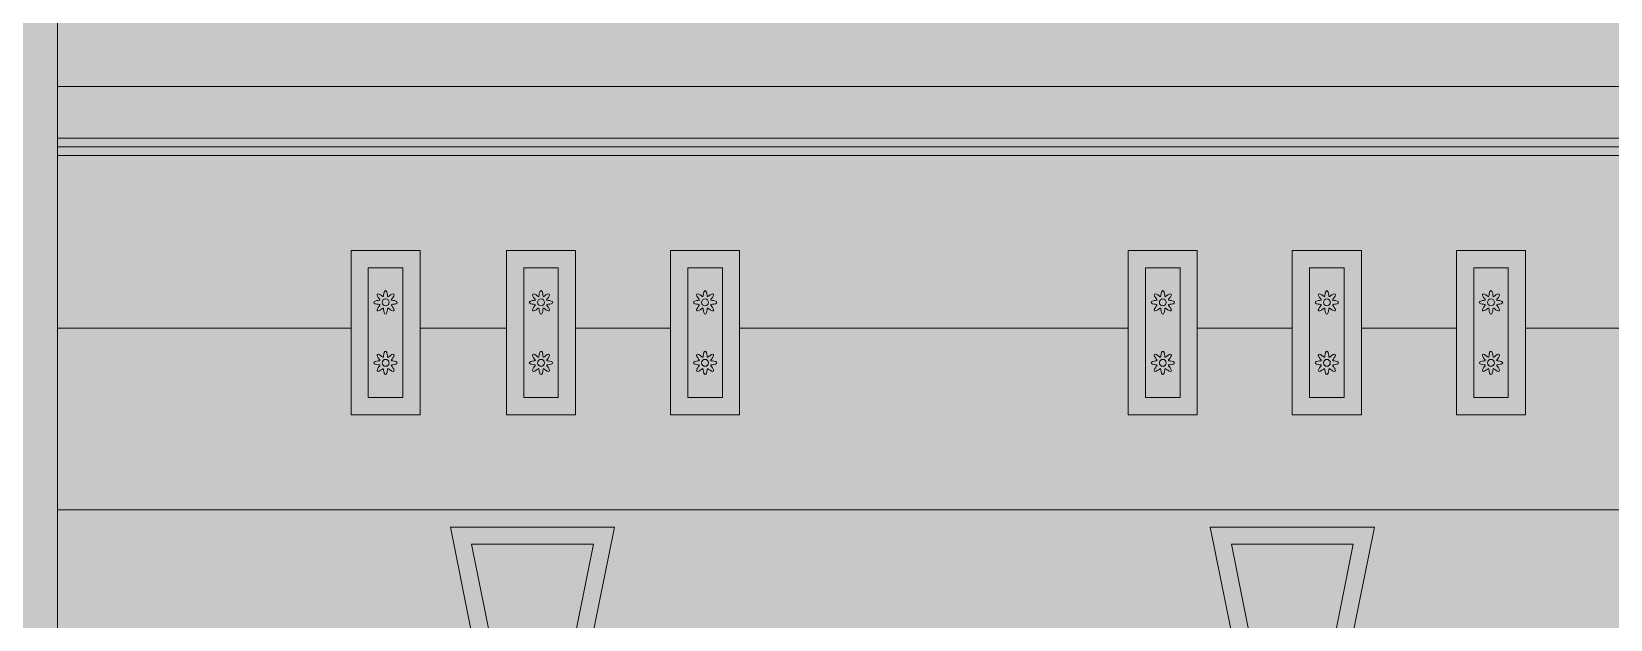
# Model space of a CAD drawing. Header units: millimetres. Extents: x -2412 to 16214, y -1176 to 12015.
# Drawn here: x 10473 to 13265, y 2447 to 3486 of the extents above; entities that cross this region are included whole.
import ezdxf

# ---------------------------------------------------------------- set-up
doc = ezdxf.new("R2010")
doc.units = ezdxf.units.MM
for name, color, linetype, lineweight, true_color in [('00_WHITE_BACKGROUND', 7, 'Continuous', 18, 0xffffff), ('01_STRUCTURE', 7, 'Continuous', 18, 0x000000), ('02_CORNICES', 7, 'Continuous', 18, 0x000000), ('03_FRAMES_DOORS', 7, 'Continuous', 18, 0x000000), ('04_GLAZING_SHUTTERS', 7, 'Continuous', 18, 0x000000), ('05_STONE_JOINTS', 7, 'Continuous', 18, 0x000000), ('06_ORNAMENT', 7, 'Continuous', 18, 0x000000)]:
    doc.layers.add(name, color=color, linetype=linetype, lineweight=lineweight, true_color=true_color)

msp = doc.modelspace()

# ---------------------------------------------------------------- linework, layer by layer
at = {"layer": '00_WHITE_BACKGROUND', "lineweight": 18, "true_color": 0xffffff}
msp.add_solid([(-2412.2137, -1175.5725), (16213.7405, -1175.5725), (-2412.2137, 12015.2672), (16213.7405, 12015.2672)], dxfattribs=at)
at = {"layer": '01_STRUCTURE', "color": 7, "lineweight": 18, "true_color": 0x000000}
for points in [[(10519.084, 2061.0687), (10519.084, 2305.3435), (10519.084, 2641.2214), (10519.084, 2961.8321), (10519.084, 3267.1756), (10519.084, 3282.4427), (10519.084, 3297.7099), (10519.084, 3389.313), (10519.084, 3618.3206)], [(11213.7405, 2610.687), (11503.8168, 2610.687)]]:
    msp.add_lwpolyline(points, dxfattribs=at)
at = {"layer": '02_CORNICES', "color": 7, "lineweight": 18, "true_color": 0x000000}
for points in [[(13961.8321, 3389.313), (10519.084, 3389.313)], [(10519.084, 3297.7099), (13893.1298, 3297.7099), (13961.8321, 3389.313)], [(10519.084, 3282.4427), (13969.4656, 3282.4427), (13969.4656, 3389.313), (13961.8321, 3389.313)], [(11261.4962, 2373.2977), (11249.4351, 2433.2366), (11213.7405, 2610.687)], [(11503.8168, 2610.687), (11468.1221, 2433.2366), (11456.0611, 2373.2977)], [(12605.0076, 2373.2977), (12592.9466, 2433.2366), (12557.2519, 2610.687)], [(12847.3282, 2610.687), (12811.6336, 2433.2366), (12799.5725, 2373.2977)]]:
    msp.add_lwpolyline(points, dxfattribs=at)
for points in [[(11251.0229, 2580.1527), (11290.9618, 2381.6794), (11426.5954, 2381.6794), (11466.5344, 2580.1527)], [(12594.5344, 2580.1527), (12634.4733, 2381.6794), (12770.1069, 2381.6794), (12810.0458, 2580.1527)]]:
    msp.add_lwpolyline(points, close=True, dxfattribs=at)
at = {"layer": '03_FRAMES_DOORS', "color": 7, "lineweight": 18, "true_color": 0x000000}
for points in [[(11725.1908, 3099.2366), (11725.1908, 2961.8321), (11725.1908, 2809.1603), (11603.0534, 2809.1603), (11603.0534, 2961.8321)], [(11160.3053, 2961.8321), (11160.3053, 2809.1603), (11038.1679, 2809.1603), (11038.1679, 2961.8321)], [(11435.1145, 2961.8321), (11435.1145, 2809.1603), (11312.9771, 2809.1603), (11312.9771, 2961.8321)], [(12534.3511, 2961.8321), (12534.3511, 2809.1603), (12412.2137, 2809.1603), (12412.2137, 2961.8321)]]:
    msp.add_lwpolyline(points, dxfattribs=at)
for points in [[(12702.2901, 3099.2366), (12824.4275, 3099.2366), (12824.4275, 2961.8321), (12824.4275, 2809.1603), (12702.2901, 2809.1603), (12702.2901, 2961.8321)], [(12992.3664, 3099.2366), (13114.5038, 3099.2366), (13114.5038, 2961.8321), (13114.5038, 2809.1603), (12992.3664, 2809.1603), (12992.3664, 2961.8321)]]:
    msp.add_lwpolyline(points, close=True, dxfattribs=at)
at = {"layer": '04_GLAZING_SHUTTERS', "color": 7, "lineweight": 18, "true_color": 0x000000}
for points in [[(11068.7023, 3068.7023), (11129.771, 3068.7023), (11129.771, 2839.6947), (11068.7023, 2839.6947)], [(11343.5115, 3068.7023), (11404.5802, 3068.7023), (11404.5802, 2839.6947), (11343.5115, 2839.6947)], [(11633.5878, 3068.7023), (11694.6565, 3068.7023), (11694.6565, 2839.6947), (11633.5878, 2839.6947)], [(12442.7481, 3068.7023), (12503.8168, 3068.7023), (12503.8168, 2839.6947), (12442.7481, 2839.6947)], [(12732.8244, 3068.7023), (12793.8931, 3068.7023), (12793.8931, 2839.6947), (12732.8244, 2839.6947)], [(13022.9008, 3068.7023), (13083.9695, 3068.7023), (13083.9695, 2839.6947), (13022.9008, 2839.6947)]]:
    msp.add_lwpolyline(points, close=True, dxfattribs=at)
at = {"layer": '05_STONE_JOINTS', "color": 7, "lineweight": 18, "true_color": 0x000000}
for points in [[(13832.0611, 3267.1756), (10519.084, 3267.1756)], [(10519.084, 2961.8321), (11038.1679, 2961.8321), (11038.1679, 3099.2366), (11160.3053, 3099.2366), (11160.3053, 2961.8321), (11312.9771, 2961.8321), (11312.9771, 3099.2366), (11435.1145, 3099.2366), (11435.1145, 2961.8321), (11603.0534, 2961.8321), (11603.0534, 3099.2366), (11725.1908, 3099.2366)], [(11725.1908, 2961.8321), (12412.2137, 2961.8321), (12412.2137, 3099.2366), (12534.3511, 3099.2366), (12534.3511, 2961.8321), (12702.2901, 2961.8321)], [(12824.4275, 2961.8321), (12992.3664, 2961.8321)], [(13114.5038, 2961.8321), (13832.0611, 2961.8321), (13832.0611, 2641.2214)], [(10519.084, 2641.2214), (13832.0611, 2641.2214)], [(12557.2519, 2610.687), (12847.3282, 2610.687)]]:
    msp.add_lwpolyline(points, dxfattribs=at)
at = {"layer": '06_ORNAMENT', "color": 7, "lineweight": 18, "true_color": 0x000000}
for points in [[(11078.4733, 3007.6336), (11079.1908, 3006.3206), (11081.1145, 3005.2519), (11083.7557, 3004.5496), (11086.3969, 3004.1985), (11088.3817, 3003.9542), (11089.2672, 3003.4962), (11088.9618, 3002.5649), (11087.7252, 3000.9924), (11086.1221, 2998.8702), (11084.7481, 2996.5038), (11084.1221, 2994.3817), (11084.5496, 2992.9466), (11085.9847, 2992.5191), (11088.1069, 2993.145), (11090.4733, 2994.5191), (11092.5954, 2996.1221), (11094.1679, 2997.3588), (11095.0992, 2997.6641), (11095.5573, 2996.7786), (11095.8015, 2994.7939), (11096.1527, 2992.1527), (11096.855, 2989.5115), (11097.9237, 2987.5878), (11099.2366, 2986.8702), (11100.5496, 2987.5878), (11101.6183, 2989.5115), (11102.3206, 2992.1527), (11102.6718, 2994.7939), (11102.916, 2996.7786), (11103.374, 2997.6641), (11104.3053, 2997.3588), (11105.8779, 2996.1221), (11108, 2994.5191), (11110.3664, 2993.145), (11112.4885, 2992.5191), (11113.9237, 2992.9466), (11114.3511, 2994.3817), (11113.7252, 2996.5038), (11112.3511, 2998.8702), (11110.7481, 3000.9924), (11109.5115, 3002.5649), (11109.2061, 3003.4962), (11110.0916, 3003.9542), (11112.0763, 3004.1985), (11114.7176, 3004.5496), (11117.3588, 3005.2519), (11119.2824, 3006.3206), (11120, 3007.6336), (11119.2824, 3008.9466), (11117.3588, 3010.0153), (11114.7176, 3010.7176), (11112.0763, 3011.0687), (11110.0916, 3011.313), (11109.2061, 3011.771), (11109.5115, 3012.7023), (11110.7481, 3014.2748), (11112.3511, 3016.3969), (11113.7252, 3018.7634), (11114.3511, 3020.8855), (11113.9237, 3022.3206), (11112.4885, 3022.7481), (11110.3664, 3022.1221), (11108, 3020.7481), (11105.8779, 3019.145), (11104.3053, 3017.9084), (11103.374, 3017.6031), (11102.916, 3018.4885), (11102.6718, 3020.4733), (11102.3206, 3023.1145), (11101.6183, 3025.7557), (11100.5496, 3027.6794), (11099.2366, 3028.3969), (11097.9237, 3027.6794), (11096.855, 3025.7557), (11096.1527, 3023.1145), (11095.8015, 3020.4733), (11095.5573, 3018.4885), (11095.0992, 3017.6031), (11094.1679, 3017.9084), (11092.5954, 3019.145), (11090.4733, 3020.7481), (11088.1069, 3022.1221), (11085.9847, 3022.7481), (11084.5496, 3022.3206), (11084.1221, 3020.8855), (11084.7481, 3018.7634), (11086.1221, 3016.3969), (11087.7252, 3014.2748), (11088.9618, 3012.7023), (11089.2672, 3011.771), (11088.3817, 3011.313), (11086.3969, 3011.0687), (11083.7557, 3010.7176), (11081.1145, 3010.0153), (11079.1908, 3008.9466)], [(11353.2824, 3007.6336), (11354, 3006.3206), (11355.9237, 3005.2519), (11358.5649, 3004.5496), (11361.2061, 3004.1985), (11363.1908, 3003.9542), (11364.0763, 3003.4962), (11363.771, 3002.5649), (11362.5344, 3000.9924), (11360.9313, 2998.8702), (11359.5573, 2996.5038), (11358.9313, 2994.3817), (11359.3588, 2992.9466), (11360.7939, 2992.5191), (11362.916, 2993.145), (11365.2824, 2994.5191), (11367.4046, 2996.1221), (11368.9771, 2997.3588), (11369.9084, 2997.6641), (11370.3664, 2996.7786), (11370.6107, 2994.7939), (11370.9618, 2992.1527), (11371.6641, 2989.5115), (11372.7328, 2987.5878), (11374.0458, 2986.8702), (11375.3588, 2987.5878), (11376.4275, 2989.5115), (11377.1298, 2992.1527), (11377.4809, 2994.7939), (11377.7252, 2996.7786), (11378.1832, 2997.6641), (11379.1145, 2997.3588), (11380.687, 2996.1221), (11382.8092, 2994.5191), (11385.1756, 2993.145), (11387.2977, 2992.5191), (11388.7328, 2992.9466), (11389.1603, 2994.3817), (11388.5344, 2996.5038), (11387.1603, 2998.8702), (11385.5573, 3000.9924), (11384.3206, 3002.5649), (11384.0153, 3003.4962), (11384.9008, 3003.9542), (11386.8855, 3004.1985), (11389.5267, 3004.5496), (11392.1679, 3005.2519), (11394.0916, 3006.3206), (11394.8092, 3007.6336), (11394.0916, 3008.9466), (11392.1679, 3010.0153), (11389.5267, 3010.7176), (11386.8855, 3011.0687), (11384.9008, 3011.313), (11384.0153, 3011.771), (11384.3206, 3012.7023), (11385.5573, 3014.2748), (11387.1603, 3016.3969), (11388.5344, 3018.7634), (11389.1603, 3020.8855), (11388.7328, 3022.3206), (11387.2977, 3022.7481), (11385.1756, 3022.1221), (11382.8092, 3020.7481), (11380.687, 3019.145), (11379.1145, 3017.9084), (11378.1832, 3017.6031), (11377.7252, 3018.4885), (11377.4809, 3020.4733), (11377.1298, 3023.1145), (11376.4275, 3025.7557), (11375.3588, 3027.6794), (11374.0458, 3028.3969), (11372.7328, 3027.6794), (11371.6641, 3025.7557), (11370.9618, 3023.1145), (11370.6107, 3020.4733), (11370.3664, 3018.4885), (11369.9084, 3017.6031), (11368.9771, 3017.9084), (11367.4046, 3019.145), (11365.2824, 3020.7481), (11362.916, 3022.1221), (11360.7939, 3022.7481), (11359.3588, 3022.3206), (11358.9313, 3020.8855), (11359.5573, 3018.7634), (11360.9313, 3016.3969), (11362.5344, 3014.2748), (11363.771, 3012.7023), (11364.0763, 3011.771), (11363.1908, 3011.313), (11361.2061, 3011.0687), (11358.5649, 3010.7176), (11355.9237, 3010.0153), (11354, 3008.9466)], [(11643.3588, 3007.6336), (11644.0763, 3006.3206), (11646, 3005.2519), (11648.6412, 3004.5496), (11651.2824, 3004.1985), (11653.2672, 3003.9542), (11654.1527, 3003.4962), (11653.8473, 3002.5649), (11652.6107, 3000.9924), (11651.0076, 2998.8702), (11649.6336, 2996.5038), (11649.0076, 2994.3817), (11649.4351, 2992.9466), (11650.8702, 2992.5191), (11652.9924, 2993.145), (11655.3588, 2994.5191), (11657.4809, 2996.1221), (11659.0534, 2997.3588), (11659.9847, 2997.6641), (11660.4427, 2996.7786), (11660.687, 2994.7939), (11661.0382, 2992.1527), (11661.7405, 2989.5115), (11662.8092, 2987.5878), (11664.1221, 2986.8702), (11665.4351, 2987.5878), (11666.5038, 2989.5115), (11667.2061, 2992.1527), (11667.5573, 2994.7939), (11667.8015, 2996.7786), (11668.2595, 2997.6641), (11669.1908, 2997.3588), (11670.7634, 2996.1221), (11672.8855, 2994.5191), (11675.2519, 2993.145), (11677.374, 2992.5191), (11678.8092, 2992.9466), (11679.2366, 2994.3817), (11678.6107, 2996.5038), (11677.2366, 2998.8702), (11675.6336, 3000.9924), (11674.3969, 3002.5649), (11674.0916, 3003.4962), (11674.9771, 3003.9542), (11676.9618, 3004.1985), (11679.6031, 3004.5496), (11682.2443, 3005.2519), (11684.1679, 3006.3206), (11684.8855, 3007.6336), (11684.1679, 3008.9466), (11682.2443, 3010.0153), (11679.6031, 3010.7176), (11676.9618, 3011.0687), (11674.9771, 3011.313), (11674.0916, 3011.771), (11674.3969, 3012.7023), (11675.6336, 3014.2748), (11677.2366, 3016.3969), (11678.6107, 3018.7634), (11679.2366, 3020.8855), (11678.8092, 3022.3206), (11677.374, 3022.7481), (11675.2519, 3022.1221), (11672.8855, 3020.7481), (11670.7634, 3019.145), (11669.1908, 3017.9084), (11668.2595, 3017.6031), (11667.8015, 3018.4885), (11667.5573, 3020.4733), (11667.2061, 3023.1145), (11666.5038, 3025.7557), (11665.4351, 3027.6794), (11664.1221, 3028.3969), (11662.8092, 3027.6794), (11661.7405, 3025.7557), (11661.0382, 3023.1145), (11660.687, 3020.4733), (11660.4427, 3018.4885), (11659.9847, 3017.6031), (11659.0534, 3017.9084), (11657.4809, 3019.145), (11655.3588, 3020.7481), (11652.9924, 3022.1221), (11650.8702, 3022.7481), (11649.4351, 3022.3206), (11649.0076, 3020.8855), (11649.6336, 3018.7634), (11651.0076, 3016.3969), (11652.6107, 3014.2748), (11653.8473, 3012.7023), (11654.1527, 3011.771), (11653.2672, 3011.313), (11651.2824, 3011.0687), (11648.6412, 3010.7176), (11646, 3010.0153), (11644.0763, 3008.9466)], [(12452.5191, 3007.6336), (12453.2366, 3006.3206), (12455.1603, 3005.2519), (12457.8015, 3004.5496), (12460.4427, 3004.1985), (12462.4275, 3003.9542), (12463.313, 3003.4962), (12463.0076, 3002.5649), (12461.771, 3000.9924), (12460.1679, 2998.8702), (12458.7939, 2996.5038), (12458.1679, 2994.3817), (12458.5954, 2992.9466), (12460.0305, 2992.5191), (12462.1527, 2993.145), (12464.5191, 2994.5191), (12466.6412, 2996.1221), (12468.2137, 2997.3588), (12469.145, 2997.6641), (12469.6031, 2996.7786), (12469.8473, 2994.7939), (12470.1985, 2992.1527), (12470.9008, 2989.5115), (12471.9695, 2987.5878), (12473.2824, 2986.8702), (12474.5954, 2987.5878), (12475.6641, 2989.5115), (12476.3664, 2992.1527), (12476.7176, 2994.7939), (12476.9618, 2996.7786), (12477.4198, 2997.6641), (12478.3511, 2997.3588), (12479.9237, 2996.1221), (12482.0458, 2994.5191), (12484.4122, 2993.145), (12486.5344, 2992.5191), (12487.9695, 2992.9466), (12488.3969, 2994.3817), (12487.771, 2996.5038), (12486.3969, 2998.8702), (12484.7939, 3000.9924), (12483.5573, 3002.5649), (12483.2519, 3003.4962), (12484.1374, 3003.9542), (12486.1221, 3004.1985), (12488.7634, 3004.5496), (12491.4046, 3005.2519), (12493.3282, 3006.3206), (12494.0458, 3007.6336), (12493.3282, 3008.9466), (12491.4046, 3010.0153), (12488.7634, 3010.7176), (12486.1221, 3011.0687), (12484.1374, 3011.313), (12483.2519, 3011.771), (12483.5573, 3012.7023), (12484.7939, 3014.2748), (12486.3969, 3016.3969), (12487.771, 3018.7634), (12488.3969, 3020.8855), (12487.9695, 3022.3206), (12486.5344, 3022.7481), (12484.4122, 3022.1221), (12482.0458, 3020.7481), (12479.9237, 3019.145), (12478.3511, 3017.9084), (12477.4198, 3017.6031), (12476.9618, 3018.4885), (12476.7176, 3020.4733), (12476.3664, 3023.1145), (12475.6641, 3025.7557), (12474.5954, 3027.6794), (12473.2824, 3028.3969), (12471.9695, 3027.6794), (12470.9008, 3025.7557), (12470.1985, 3023.1145), (12469.8473, 3020.4733), (12469.6031, 3018.4885), (12469.145, 3017.6031), (12468.2137, 3017.9084), (12466.6412, 3019.145), (12464.5191, 3020.7481), (12462.1527, 3022.1221), (12460.0305, 3022.7481), (12458.5954, 3022.3206), (12458.1679, 3020.8855), (12458.7939, 3018.7634), (12460.1679, 3016.3969), (12461.771, 3014.2748), (12463.0076, 3012.7023), (12463.313, 3011.771), (12462.4275, 3011.313), (12460.4427, 3011.0687), (12457.8015, 3010.7176), (12455.1603, 3010.0153), (12453.2366, 3008.9466)], [(12742.5954, 3007.6336), (12743.313, 3006.3206), (12745.2366, 3005.2519), (12747.8779, 3004.5496), (12750.5191, 3004.1985), (12752.5038, 3003.9542), (12753.3893, 3003.4962), (12753.084, 3002.5649), (12751.8473, 3000.9924), (12750.2443, 2998.8702), (12748.8702, 2996.5038), (12748.2443, 2994.3817), (12748.6718, 2992.9466), (12750.1069, 2992.5191), (12752.229, 2993.145), (12754.5954, 2994.5191), (12756.7176, 2996.1221), (12758.2901, 2997.3588), (12759.2214, 2997.6641), (12759.6794, 2996.7786), (12759.9237, 2994.7939), (12760.2748, 2992.1527), (12760.9771, 2989.5115), (12762.0458, 2987.5878), (12763.3588, 2986.8702), (12764.6718, 2987.5878), (12765.7405, 2989.5115), (12766.4427, 2992.1527), (12766.7939, 2994.7939), (12767.0382, 2996.7786), (12767.4962, 2997.6641), (12768.4275, 2997.3588), (12770, 2996.1221), (12772.1221, 2994.5191), (12774.4885, 2993.145), (12776.6107, 2992.5191), (12778.0458, 2992.9466), (12778.4733, 2994.3817), (12777.8473, 2996.5038), (12776.4733, 2998.8702), (12774.8702, 3000.9924), (12773.6336, 3002.5649), (12773.3282, 3003.4962), (12774.2137, 3003.9542), (12776.1985, 3004.1985), (12778.8397, 3004.5496), (12781.4809, 3005.2519), (12783.4046, 3006.3206), (12784.1221, 3007.6336), (12783.4046, 3008.9466), (12781.4809, 3010.0153), (12778.8397, 3010.7176), (12776.1985, 3011.0687), (12774.2137, 3011.313), (12773.3282, 3011.771), (12773.6336, 3012.7023), (12774.8702, 3014.2748), (12776.4733, 3016.3969), (12777.8473, 3018.7634), (12778.4733, 3020.8855), (12778.0458, 3022.3206), (12776.6107, 3022.7481), (12774.4885, 3022.1221), (12772.1221, 3020.7481), (12770, 3019.145), (12768.4275, 3017.9084), (12767.4962, 3017.6031), (12767.0382, 3018.4885), (12766.7939, 3020.4733), (12766.4427, 3023.1145), (12765.7405, 3025.7557), (12764.6718, 3027.6794), (12763.3588, 3028.3969), (12762.0458, 3027.6794), (12760.9771, 3025.7557), (12760.2748, 3023.1145), (12759.9237, 3020.4733), (12759.6794, 3018.4885), (12759.2214, 3017.6031), (12758.2901, 3017.9084), (12756.7176, 3019.145), (12754.5954, 3020.7481), (12752.229, 3022.1221), (12750.1069, 3022.7481), (12748.6718, 3022.3206), (12748.2443, 3020.8855), (12748.8702, 3018.7634), (12750.2443, 3016.3969), (12751.8473, 3014.2748), (12753.084, 3012.7023), (12753.3893, 3011.771), (12752.5038, 3011.313), (12750.5191, 3011.0687), (12747.8779, 3010.7176), (12745.2366, 3010.0153), (12743.313, 3008.9466)], [(13032.6718, 3007.6336), (13033.3893, 3006.3206), (13035.313, 3005.2519), (13037.9542, 3004.5496), (13040.5954, 3004.1985), (13042.5802, 3003.9542), (13043.4656, 3003.4962), (13043.1603, 3002.5649), (13041.9237, 3000.9924), (13040.3206, 2998.8702), (13038.9466, 2996.5038), (13038.3206, 2994.3817), (13038.7481, 2992.9466), (13040.1832, 2992.5191), (13042.3053, 2993.145), (13044.6718, 2994.5191), (13046.7939, 2996.1221), (13048.3664, 2997.3588), (13049.2977, 2997.6641), (13049.7557, 2996.7786), (13050, 2994.7939), (13050.3511, 2992.1527), (13051.0534, 2989.5115), (13052.1221, 2987.5878), (13053.4351, 2986.8702), (13054.7481, 2987.5878), (13055.8168, 2989.5115), (13056.5191, 2992.1527), (13056.8702, 2994.7939), (13057.1145, 2996.7786), (13057.5725, 2997.6641), (13058.5038, 2997.3588), (13060.0763, 2996.1221), (13062.1985, 2994.5191), (13064.5649, 2993.145), (13066.687, 2992.5191), (13068.1221, 2992.9466), (13068.5496, 2994.3817), (13067.9237, 2996.5038), (13066.5496, 2998.8702), (13064.9466, 3000.9924), (13063.7099, 3002.5649), (13063.4046, 3003.4962), (13064.2901, 3003.9542), (13066.2748, 3004.1985), (13068.916, 3004.5496), (13071.5573, 3005.2519), (13073.4809, 3006.3206), (13074.1985, 3007.6336), (13073.4809, 3008.9466), (13071.5573, 3010.0153), (13068.916, 3010.7176), (13066.2748, 3011.0687), (13064.2901, 3011.313), (13063.4046, 3011.771), (13063.7099, 3012.7023), (13064.9466, 3014.2748), (13066.5496, 3016.3969), (13067.9237, 3018.7634), (13068.5496, 3020.8855), (13068.1221, 3022.3206), (13066.687, 3022.7481), (13064.5649, 3022.1221), (13062.1985, 3020.7481), (13060.0763, 3019.145), (13058.5038, 3017.9084), (13057.5725, 3017.6031), (13057.1145, 3018.4885), (13056.8702, 3020.4733), (13056.5191, 3023.1145), (13055.8168, 3025.7557), (13054.7481, 3027.6794), (13053.4351, 3028.3969), (13052.1221, 3027.6794), (13051.0534, 3025.7557), (13050.3511, 3023.1145), (13050, 3020.4733), (13049.7557, 3018.4885), (13049.2977, 3017.6031), (13048.3664, 3017.9084), (13046.7939, 3019.145), (13044.6718, 3020.7481), (13042.3053, 3022.1221), (13040.1832, 3022.7481), (13038.7481, 3022.3206), (13038.3206, 3020.8855), (13038.9466, 3018.7634), (13040.3206, 3016.3969), (13041.9237, 3014.2748), (13043.1603, 3012.7023), (13043.4656, 3011.771), (13042.5802, 3011.313), (13040.5954, 3011.0687), (13037.9542, 3010.7176), (13035.313, 3010.0153), (13033.3893, 3008.9466)], [(11093.1298, 3007.6336), (11093.5878, 3005.2977), (11094.916, 3003.313), (11096.9008, 3001.9847), (11099.2366, 3001.5267), (11101.5725, 3001.9847), (11103.5573, 3003.313), (11104.8855, 3005.2977), (11105.3435, 3007.6336), (11104.8855, 3009.9695), (11103.5573, 3011.9542), (11101.5725, 3013.2824), (11099.2366, 3013.7405), (11096.9008, 3013.2824), (11094.916, 3011.9542), (11093.5878, 3009.9695)], [(11367.9389, 3007.6336), (11368.3969, 3005.2977), (11369.7252, 3003.313), (11371.7099, 3001.9847), (11374.0458, 3001.5267), (11376.3817, 3001.9847), (11378.3664, 3003.313), (11379.6947, 3005.2977), (11380.1527, 3007.6336), (11379.6947, 3009.9695), (11378.3664, 3011.9542), (11376.3817, 3013.2824), (11374.0458, 3013.7405), (11371.7099, 3013.2824), (11369.7252, 3011.9542), (11368.3969, 3009.9695)], [(11658.0153, 3007.6336), (11658.4733, 3005.2977), (11659.8015, 3003.313), (11661.7863, 3001.9847), (11664.1221, 3001.5267), (11666.458, 3001.9847), (11668.4427, 3003.313), (11669.771, 3005.2977), (11670.229, 3007.6336), (11669.771, 3009.9695), (11668.4427, 3011.9542), (11666.458, 3013.2824), (11664.1221, 3013.7405), (11661.7863, 3013.2824), (11659.8015, 3011.9542), (11658.4733, 3009.9695)], [(12467.1756, 3007.6336), (12467.6336, 3005.2977), (12468.9618, 3003.313), (12470.9466, 3001.9847), (12473.2824, 3001.5267), (12475.6183, 3001.9847), (12477.6031, 3003.313), (12478.9313, 3005.2977), (12479.3893, 3007.6336), (12478.9313, 3009.9695), (12477.6031, 3011.9542), (12475.6183, 3013.2824), (12473.2824, 3013.7405), (12470.9466, 3013.2824), (12468.9618, 3011.9542), (12467.6336, 3009.9695)], [(12757.2519, 3007.6336), (12757.7099, 3005.2977), (12759.0382, 3003.313), (12761.0229, 3001.9847), (12763.3588, 3001.5267), (12765.6947, 3001.9847), (12767.6794, 3003.313), (12769.0076, 3005.2977), (12769.4656, 3007.6336), (12769.0076, 3009.9695), (12767.6794, 3011.9542), (12765.6947, 3013.2824), (12763.3588, 3013.7405), (12761.0229, 3013.2824), (12759.0382, 3011.9542), (12757.7099, 3009.9695)], [(13047.3282, 3007.6336), (13047.7863, 3005.2977), (13049.1145, 3003.313), (13051.0992, 3001.9847), (13053.4351, 3001.5267), (13055.771, 3001.9847), (13057.7557, 3003.313), (13059.084, 3005.2977), (13059.542, 3007.6336), (13059.084, 3009.9695), (13057.7557, 3011.9542), (13055.771, 3013.2824), (13053.4351, 3013.7405), (13051.0992, 3013.2824), (13049.1145, 3011.9542), (13047.7863, 3009.9695)], [(11078.4733, 2900.7634), (11079.1908, 2899.4504), (11081.1145, 2898.3817), (11083.7557, 2897.6794), (11086.3969, 2897.3282), (11088.3817, 2897.084), (11089.2672, 2896.626), (11088.9618, 2895.6947), (11087.7252, 2894.1221), (11086.1221, 2892), (11084.7481, 2889.6336), (11084.1221, 2887.5115), (11084.5496, 2886.0763), (11085.9847, 2885.6489), (11088.1069, 2886.2748), (11090.4733, 2887.6489), (11092.5954, 2889.2519), (11094.1679, 2890.4885), (11095.0992, 2890.7939), (11095.5573, 2889.9084), (11095.8015, 2887.9237), (11096.1527, 2885.2824), (11096.855, 2882.6412), (11097.9237, 2880.7176), (11099.2366, 2880), (11100.5496, 2880.7176), (11101.6183, 2882.6412), (11102.3206, 2885.2824), (11102.6718, 2887.9237), (11102.916, 2889.9084), (11103.374, 2890.7939), (11104.3053, 2890.4885), (11105.8779, 2889.2519), (11108, 2887.6489), (11110.3664, 2886.2748), (11112.4885, 2885.6489), (11113.9237, 2886.0763), (11114.3511, 2887.5115), (11113.7252, 2889.6336), (11112.3511, 2892), (11110.7481, 2894.1221), (11109.5115, 2895.6947), (11109.2061, 2896.626), (11110.0916, 2897.084), (11112.0763, 2897.3282), (11114.7176, 2897.6794), (11117.3588, 2898.3817), (11119.2824, 2899.4504), (11120, 2900.7634), (11119.2824, 2902.0763), (11117.3588, 2903.145), (11114.7176, 2903.8473), (11112.0763, 2904.1985), (11110.0916, 2904.4427), (11109.2061, 2904.9008), (11109.5115, 2905.8321), (11110.7481, 2907.4046), (11112.3511, 2909.5267), (11113.7252, 2911.8931), (11114.3511, 2914.0153), (11113.9237, 2915.4504), (11112.4885, 2915.8779), (11110.3664, 2915.2519), (11108, 2913.8779), (11105.8779, 2912.2748), (11104.3053, 2911.0382), (11103.374, 2910.7328), (11102.916, 2911.6183), (11102.6718, 2913.6031), (11102.3206, 2916.2443), (11101.6183, 2918.8855), (11100.5496, 2920.8092), (11099.2366, 2921.5267), (11097.9237, 2920.8092), (11096.855, 2918.8855), (11096.1527, 2916.2443), (11095.8015, 2913.6031), (11095.5573, 2911.6183), (11095.0992, 2910.7328), (11094.1679, 2911.0382), (11092.5954, 2912.2748), (11090.4733, 2913.8779), (11088.1069, 2915.2519), (11085.9847, 2915.8779), (11084.5496, 2915.4504), (11084.1221, 2914.0153), (11084.7481, 2911.8931), (11086.1221, 2909.5267), (11087.7252, 2907.4046), (11088.9618, 2905.8321), (11089.2672, 2904.9008), (11088.3817, 2904.4427), (11086.3969, 2904.1985), (11083.7557, 2903.8473), (11081.1145, 2903.145), (11079.1908, 2902.0763)], [(11093.1298, 2900.7634), (11093.5878, 2898.4275), (11094.916, 2896.4427), (11096.9008, 2895.1145), (11099.2366, 2894.6565), (11101.5725, 2895.1145), (11103.5573, 2896.4427), (11104.8855, 2898.4275), (11105.3435, 2900.7634), (11104.8855, 2903.0992), (11103.5573, 2905.084), (11101.5725, 2906.4122), (11099.2366, 2906.8702), (11096.9008, 2906.4122), (11094.916, 2905.084), (11093.5878, 2903.0992)], [(11353.2824, 2900.7634), (11354, 2899.4504), (11355.9237, 2898.3817), (11358.5649, 2897.6794), (11361.2061, 2897.3282), (11363.1908, 2897.084), (11364.0763, 2896.626), (11363.771, 2895.6947), (11362.5344, 2894.1221), (11360.9313, 2892), (11359.5573, 2889.6336), (11358.9313, 2887.5115), (11359.3588, 2886.0763), (11360.7939, 2885.6489), (11362.916, 2886.2748), (11365.2824, 2887.6489), (11367.4046, 2889.2519), (11368.9771, 2890.4885), (11369.9084, 2890.7939), (11370.3664, 2889.9084), (11370.6107, 2887.9237), (11370.9618, 2885.2824), (11371.6641, 2882.6412), (11372.7328, 2880.7176), (11374.0458, 2880), (11375.3588, 2880.7176), (11376.4275, 2882.6412), (11377.1298, 2885.2824), (11377.4809, 2887.9237), (11377.7252, 2889.9084), (11378.1832, 2890.7939), (11379.1145, 2890.4885), (11380.687, 2889.2519), (11382.8092, 2887.6489), (11385.1756, 2886.2748), (11387.2977, 2885.6489), (11388.7328, 2886.0763), (11389.1603, 2887.5115), (11388.5344, 2889.6336), (11387.1603, 2892), (11385.5573, 2894.1221), (11384.3206, 2895.6947), (11384.0153, 2896.626), (11384.9008, 2897.084), (11386.8855, 2897.3282), (11389.5267, 2897.6794), (11392.1679, 2898.3817), (11394.0916, 2899.4504), (11394.8092, 2900.7634), (11394.0916, 2902.0763), (11392.1679, 2903.145), (11389.5267, 2903.8473), (11386.8855, 2904.1985), (11384.9008, 2904.4427), (11384.0153, 2904.9008), (11384.3206, 2905.8321), (11385.5573, 2907.4046), (11387.1603, 2909.5267), (11388.5344, 2911.8931), (11389.1603, 2914.0153), (11388.7328, 2915.4504), (11387.2977, 2915.8779), (11385.1756, 2915.2519), (11382.8092, 2913.8779), (11380.687, 2912.2748), (11379.1145, 2911.0382), (11378.1832, 2910.7328), (11377.7252, 2911.6183), (11377.4809, 2913.6031), (11377.1298, 2916.2443), (11376.4275, 2918.8855), (11375.3588, 2920.8092), (11374.0458, 2921.5267), (11372.7328, 2920.8092), (11371.6641, 2918.8855), (11370.9618, 2916.2443), (11370.6107, 2913.6031), (11370.3664, 2911.6183), (11369.9084, 2910.7328), (11368.9771, 2911.0382), (11367.4046, 2912.2748), (11365.2824, 2913.8779), (11362.916, 2915.2519), (11360.7939, 2915.8779), (11359.3588, 2915.4504), (11358.9313, 2914.0153), (11359.5573, 2911.8931), (11360.9313, 2909.5267), (11362.5344, 2907.4046), (11363.771, 2905.8321), (11364.0763, 2904.9008), (11363.1908, 2904.4427), (11361.2061, 2904.1985), (11358.5649, 2903.8473), (11355.9237, 2903.145), (11354, 2902.0763)], [(11367.9389, 2900.7634), (11368.3969, 2898.4275), (11369.7252, 2896.4427), (11371.7099, 2895.1145), (11374.0458, 2894.6565), (11376.3817, 2895.1145), (11378.3664, 2896.4427), (11379.6947, 2898.4275), (11380.1527, 2900.7634), (11379.6947, 2903.0992), (11378.3664, 2905.084), (11376.3817, 2906.4122), (11374.0458, 2906.8702), (11371.7099, 2906.4122), (11369.7252, 2905.084), (11368.3969, 2903.0992)], [(11643.3588, 2900.7634), (11644.0763, 2899.4504), (11646, 2898.3817), (11648.6412, 2897.6794), (11651.2824, 2897.3282), (11653.2672, 2897.084), (11654.1527, 2896.626), (11653.8473, 2895.6947), (11652.6107, 2894.1221), (11651.0076, 2892), (11649.6336, 2889.6336), (11649.0076, 2887.5115), (11649.4351, 2886.0763), (11650.8702, 2885.6489), (11652.9924, 2886.2748), (11655.3588, 2887.6489), (11657.4809, 2889.2519), (11659.0534, 2890.4885), (11659.9847, 2890.7939), (11660.4427, 2889.9084), (11660.687, 2887.9237), (11661.0382, 2885.2824), (11661.7405, 2882.6412), (11662.8092, 2880.7176), (11664.1221, 2880), (11665.4351, 2880.7176), (11666.5038, 2882.6412), (11667.2061, 2885.2824), (11667.5573, 2887.9237), (11667.8015, 2889.9084), (11668.2595, 2890.7939), (11669.1908, 2890.4885), (11670.7634, 2889.2519), (11672.8855, 2887.6489), (11675.2519, 2886.2748), (11677.374, 2885.6489), (11678.8092, 2886.0763), (11679.2366, 2887.5115), (11678.6107, 2889.6336), (11677.2366, 2892), (11675.6336, 2894.1221), (11674.3969, 2895.6947), (11674.0916, 2896.626), (11674.9771, 2897.084), (11676.9618, 2897.3282), (11679.6031, 2897.6794), (11682.2443, 2898.3817), (11684.1679, 2899.4504), (11684.8855, 2900.7634), (11684.1679, 2902.0763), (11682.2443, 2903.145), (11679.6031, 2903.8473), (11676.9618, 2904.1985), (11674.9771, 2904.4427), (11674.0916, 2904.9008), (11674.3969, 2905.8321), (11675.6336, 2907.4046), (11677.2366, 2909.5267), (11678.6107, 2911.8931), (11679.2366, 2914.0153), (11678.8092, 2915.4504), (11677.374, 2915.8779), (11675.2519, 2915.2519), (11672.8855, 2913.8779), (11670.7634, 2912.2748), (11669.1908, 2911.0382), (11668.2595, 2910.7328), (11667.8015, 2911.6183), (11667.5573, 2913.6031), (11667.2061, 2916.2443), (11666.5038, 2918.8855), (11665.4351, 2920.8092), (11664.1221, 2921.5267), (11662.8092, 2920.8092), (11661.7405, 2918.8855), (11661.0382, 2916.2443), (11660.687, 2913.6031), (11660.4427, 2911.6183), (11659.9847, 2910.7328), (11659.0534, 2911.0382), (11657.4809, 2912.2748), (11655.3588, 2913.8779), (11652.9924, 2915.2519), (11650.8702, 2915.8779), (11649.4351, 2915.4504), (11649.0076, 2914.0153), (11649.6336, 2911.8931), (11651.0076, 2909.5267), (11652.6107, 2907.4046), (11653.8473, 2905.8321), (11654.1527, 2904.9008), (11653.2672, 2904.4427), (11651.2824, 2904.1985), (11648.6412, 2903.8473), (11646, 2903.145), (11644.0763, 2902.0763)], [(11658.0153, 2900.7634), (11658.4733, 2898.4275), (11659.8015, 2896.4427), (11661.7863, 2895.1145), (11664.1221, 2894.6565), (11666.458, 2895.1145), (11668.4427, 2896.4427), (11669.771, 2898.4275), (11670.229, 2900.7634), (11669.771, 2903.0992), (11668.4427, 2905.084), (11666.458, 2906.4122), (11664.1221, 2906.8702), (11661.7863, 2906.4122), (11659.8015, 2905.084), (11658.4733, 2903.0992)], [(12452.5191, 2900.7634), (12453.2366, 2899.4504), (12455.1603, 2898.3817), (12457.8015, 2897.6794), (12460.4427, 2897.3282), (12462.4275, 2897.084), (12463.313, 2896.626), (12463.0076, 2895.6947), (12461.771, 2894.1221), (12460.1679, 2892), (12458.7939, 2889.6336), (12458.1679, 2887.5115), (12458.5954, 2886.0763), (12460.0305, 2885.6489), (12462.1527, 2886.2748), (12464.5191, 2887.6489), (12466.6412, 2889.2519), (12468.2137, 2890.4885), (12469.145, 2890.7939), (12469.6031, 2889.9084), (12469.8473, 2887.9237), (12470.1985, 2885.2824), (12470.9008, 2882.6412), (12471.9695, 2880.7176), (12473.2824, 2880), (12474.5954, 2880.7176), (12475.6641, 2882.6412), (12476.3664, 2885.2824), (12476.7176, 2887.9237), (12476.9618, 2889.9084), (12477.4198, 2890.7939), (12478.3511, 2890.4885), (12479.9237, 2889.2519), (12482.0458, 2887.6489), (12484.4122, 2886.2748), (12486.5344, 2885.6489), (12487.9695, 2886.0763), (12488.3969, 2887.5115), (12487.771, 2889.6336), (12486.3969, 2892), (12484.7939, 2894.1221), (12483.5573, 2895.6947), (12483.2519, 2896.626), (12484.1374, 2897.084), (12486.1221, 2897.3282), (12488.7634, 2897.6794), (12491.4046, 2898.3817), (12493.3282, 2899.4504), (12494.0458, 2900.7634), (12493.3282, 2902.0763), (12491.4046, 2903.145), (12488.7634, 2903.8473), (12486.1221, 2904.1985), (12484.1374, 2904.4427), (12483.2519, 2904.9008), (12483.5573, 2905.8321), (12484.7939, 2907.4046), (12486.3969, 2909.5267), (12487.771, 2911.8931), (12488.3969, 2914.0153), (12487.9695, 2915.4504), (12486.5344, 2915.8779), (12484.4122, 2915.2519), (12482.0458, 2913.8779), (12479.9237, 2912.2748), (12478.3511, 2911.0382), (12477.4198, 2910.7328), (12476.9618, 2911.6183), (12476.7176, 2913.6031), (12476.3664, 2916.2443), (12475.6641, 2918.8855), (12474.5954, 2920.8092), (12473.2824, 2921.5267), (12471.9695, 2920.8092), (12470.9008, 2918.8855), (12470.1985, 2916.2443), (12469.8473, 2913.6031), (12469.6031, 2911.6183), (12469.145, 2910.7328), (12468.2137, 2911.0382), (12466.6412, 2912.2748), (12464.5191, 2913.8779), (12462.1527, 2915.2519), (12460.0305, 2915.8779), (12458.5954, 2915.4504), (12458.1679, 2914.0153), (12458.7939, 2911.8931), (12460.1679, 2909.5267), (12461.771, 2907.4046), (12463.0076, 2905.8321), (12463.313, 2904.9008), (12462.4275, 2904.4427), (12460.4427, 2904.1985), (12457.8015, 2903.8473), (12455.1603, 2903.145), (12453.2366, 2902.0763)], [(12467.1756, 2900.7634), (12467.6336, 2898.4275), (12468.9618, 2896.4427), (12470.9466, 2895.1145), (12473.2824, 2894.6565), (12475.6183, 2895.1145), (12477.6031, 2896.4427), (12478.9313, 2898.4275), (12479.3893, 2900.7634), (12478.9313, 2903.0992), (12477.6031, 2905.084), (12475.6183, 2906.4122), (12473.2824, 2906.8702), (12470.9466, 2906.4122), (12468.9618, 2905.084), (12467.6336, 2903.0992)], [(12742.5954, 2900.7634), (12743.313, 2899.4504), (12745.2366, 2898.3817), (12747.8779, 2897.6794), (12750.5191, 2897.3282), (12752.5038, 2897.084), (12753.3893, 2896.626), (12753.084, 2895.6947), (12751.8473, 2894.1221), (12750.2443, 2892), (12748.8702, 2889.6336), (12748.2443, 2887.5115), (12748.6718, 2886.0763), (12750.1069, 2885.6489), (12752.229, 2886.2748), (12754.5954, 2887.6489), (12756.7176, 2889.2519), (12758.2901, 2890.4885), (12759.2214, 2890.7939), (12759.6794, 2889.9084), (12759.9237, 2887.9237), (12760.2748, 2885.2824), (12760.9771, 2882.6412), (12762.0458, 2880.7176), (12763.3588, 2880), (12764.6718, 2880.7176), (12765.7405, 2882.6412), (12766.4427, 2885.2824), (12766.7939, 2887.9237), (12767.0382, 2889.9084), (12767.4962, 2890.7939), (12768.4275, 2890.4885), (12770, 2889.2519), (12772.1221, 2887.6489), (12774.4885, 2886.2748), (12776.6107, 2885.6489), (12778.0458, 2886.0763), (12778.4733, 2887.5115), (12777.8473, 2889.6336), (12776.4733, 2892), (12774.8702, 2894.1221), (12773.6336, 2895.6947), (12773.3282, 2896.626), (12774.2137, 2897.084), (12776.1985, 2897.3282), (12778.8397, 2897.6794), (12781.4809, 2898.3817), (12783.4046, 2899.4504), (12784.1221, 2900.7634), (12783.4046, 2902.0763), (12781.4809, 2903.145), (12778.8397, 2903.8473), (12776.1985, 2904.1985), (12774.2137, 2904.4427), (12773.3282, 2904.9008), (12773.6336, 2905.8321), (12774.8702, 2907.4046), (12776.4733, 2909.5267), (12777.8473, 2911.8931), (12778.4733, 2914.0153), (12778.0458, 2915.4504), (12776.6107, 2915.8779), (12774.4885, 2915.2519), (12772.1221, 2913.8779), (12770, 2912.2748), (12768.4275, 2911.0382), (12767.4962, 2910.7328), (12767.0382, 2911.6183), (12766.7939, 2913.6031), (12766.4427, 2916.2443), (12765.7405, 2918.8855), (12764.6718, 2920.8092), (12763.3588, 2921.5267), (12762.0458, 2920.8092), (12760.9771, 2918.8855), (12760.2748, 2916.2443), (12759.9237, 2913.6031), (12759.6794, 2911.6183), (12759.2214, 2910.7328), (12758.2901, 2911.0382), (12756.7176, 2912.2748), (12754.5954, 2913.8779), (12752.229, 2915.2519), (12750.1069, 2915.8779), (12748.6718, 2915.4504), (12748.2443, 2914.0153), (12748.8702, 2911.8931), (12750.2443, 2909.5267), (12751.8473, 2907.4046), (12753.084, 2905.8321), (12753.3893, 2904.9008), (12752.5038, 2904.4427), (12750.5191, 2904.1985), (12747.8779, 2903.8473), (12745.2366, 2903.145), (12743.313, 2902.0763)], [(12757.2519, 2900.7634), (12757.7099, 2898.4275), (12759.0382, 2896.4427), (12761.0229, 2895.1145), (12763.3588, 2894.6565), (12765.6947, 2895.1145), (12767.6794, 2896.4427), (12769.0076, 2898.4275), (12769.4656, 2900.7634), (12769.0076, 2903.0992), (12767.6794, 2905.084), (12765.6947, 2906.4122), (12763.3588, 2906.8702), (12761.0229, 2906.4122), (12759.0382, 2905.084), (12757.7099, 2903.0992)], [(13032.6718, 2900.7634), (13033.3893, 2899.4504), (13035.313, 2898.3817), (13037.9542, 2897.6794), (13040.5954, 2897.3282), (13042.5802, 2897.084), (13043.4656, 2896.626), (13043.1603, 2895.6947), (13041.9237, 2894.1221), (13040.3206, 2892), (13038.9466, 2889.6336), (13038.3206, 2887.5115), (13038.7481, 2886.0763), (13040.1832, 2885.6489), (13042.3053, 2886.2748), (13044.6718, 2887.6489), (13046.7939, 2889.2519), (13048.3664, 2890.4885), (13049.2977, 2890.7939), (13049.7557, 2889.9084), (13050, 2887.9237), (13050.3511, 2885.2824), (13051.0534, 2882.6412), (13052.1221, 2880.7176), (13053.4351, 2880), (13054.7481, 2880.7176), (13055.8168, 2882.6412), (13056.5191, 2885.2824), (13056.8702, 2887.9237), (13057.1145, 2889.9084), (13057.5725, 2890.7939), (13058.5038, 2890.4885), (13060.0763, 2889.2519), (13062.1985, 2887.6489), (13064.5649, 2886.2748), (13066.687, 2885.6489), (13068.1221, 2886.0763), (13068.5496, 2887.5115), (13067.9237, 2889.6336), (13066.5496, 2892), (13064.9466, 2894.1221), (13063.7099, 2895.6947), (13063.4046, 2896.626), (13064.2901, 2897.084), (13066.2748, 2897.3282), (13068.916, 2897.6794), (13071.5573, 2898.3817), (13073.4809, 2899.4504), (13074.1985, 2900.7634), (13073.4809, 2902.0763), (13071.5573, 2903.145), (13068.916, 2903.8473), (13066.2748, 2904.1985), (13064.2901, 2904.4427), (13063.4046, 2904.9008), (13063.7099, 2905.8321), (13064.9466, 2907.4046), (13066.5496, 2909.5267), (13067.9237, 2911.8931), (13068.5496, 2914.0153), (13068.1221, 2915.4504), (13066.687, 2915.8779), (13064.5649, 2915.2519), (13062.1985, 2913.8779), (13060.0763, 2912.2748), (13058.5038, 2911.0382), (13057.5725, 2910.7328), (13057.1145, 2911.6183), (13056.8702, 2913.6031), (13056.5191, 2916.2443), (13055.8168, 2918.8855), (13054.7481, 2920.8092), (13053.4351, 2921.5267), (13052.1221, 2920.8092), (13051.0534, 2918.8855), (13050.3511, 2916.2443), (13050, 2913.6031), (13049.7557, 2911.6183), (13049.2977, 2910.7328), (13048.3664, 2911.0382), (13046.7939, 2912.2748), (13044.6718, 2913.8779), (13042.3053, 2915.2519), (13040.1832, 2915.8779), (13038.7481, 2915.4504), (13038.3206, 2914.0153), (13038.9466, 2911.8931), (13040.3206, 2909.5267), (13041.9237, 2907.4046), (13043.1603, 2905.8321), (13043.4656, 2904.9008), (13042.5802, 2904.4427), (13040.5954, 2904.1985), (13037.9542, 2903.8473), (13035.313, 2903.145), (13033.3893, 2902.0763)], [(13047.3282, 2900.7634), (13047.7863, 2898.4275), (13049.1145, 2896.4427), (13051.0992, 2895.1145), (13053.4351, 2894.6565), (13055.771, 2895.1145), (13057.7557, 2896.4427), (13059.084, 2898.4275), (13059.542, 2900.7634), (13059.084, 2903.0992), (13057.7557, 2905.084), (13055.771, 2906.4122), (13053.4351, 2906.8702), (13051.0992, 2906.4122), (13049.1145, 2905.084), (13047.7863, 2903.0992)]]:
    msp.add_lwpolyline(points, close=True, dxfattribs=at)

doc.saveas('drawing.dxf')
